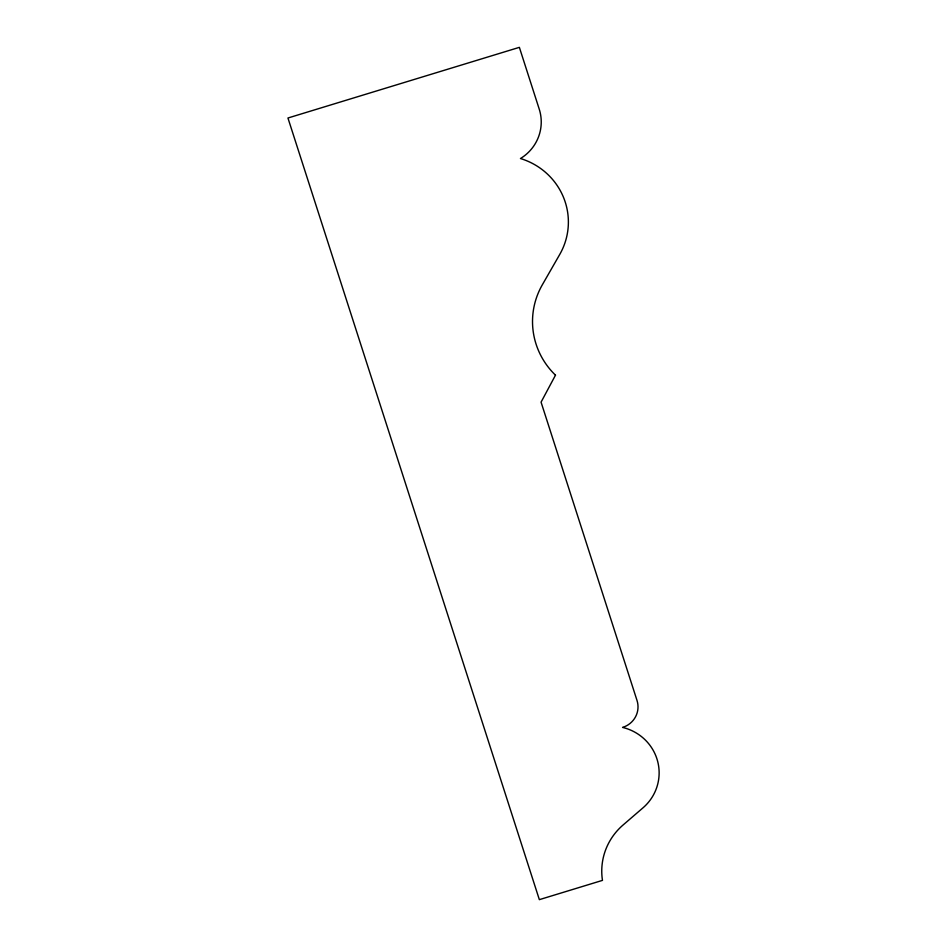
<?xml version="1.0" encoding="UTF-8"?>
<svg xmlns="http://www.w3.org/2000/svg" width="947" height="947" viewBox="0 0 947 947"><rect width="100%" height="100%" fill="white"/><g stroke="black" fill="none" stroke-linecap="round" stroke-linejoin="round"><path stroke-width="1.42" d="M555.487 375.166L541.068 402.155L637 700.413A22.053 21.544 2.5 0 1 622.581 727.414A47.8 46.699 2.5 0 1 657.727 761.625A47.8 46.699 2.5 0 1 642.989 807.838L623.043 825.026A63.035 61.579 2.5 0 0 602.47 880.379L539.352 899.65L287.947 118.008L519.37 47.35L539.21 109.059A44.107 43.1 2.5 0 1 520.471 158.528A67.947 66.385 2.5 0 1 559.724 254.471L542.323 284.81A76.967 75.204 2.5 0 0 555.487 375.166"/></g></svg>
